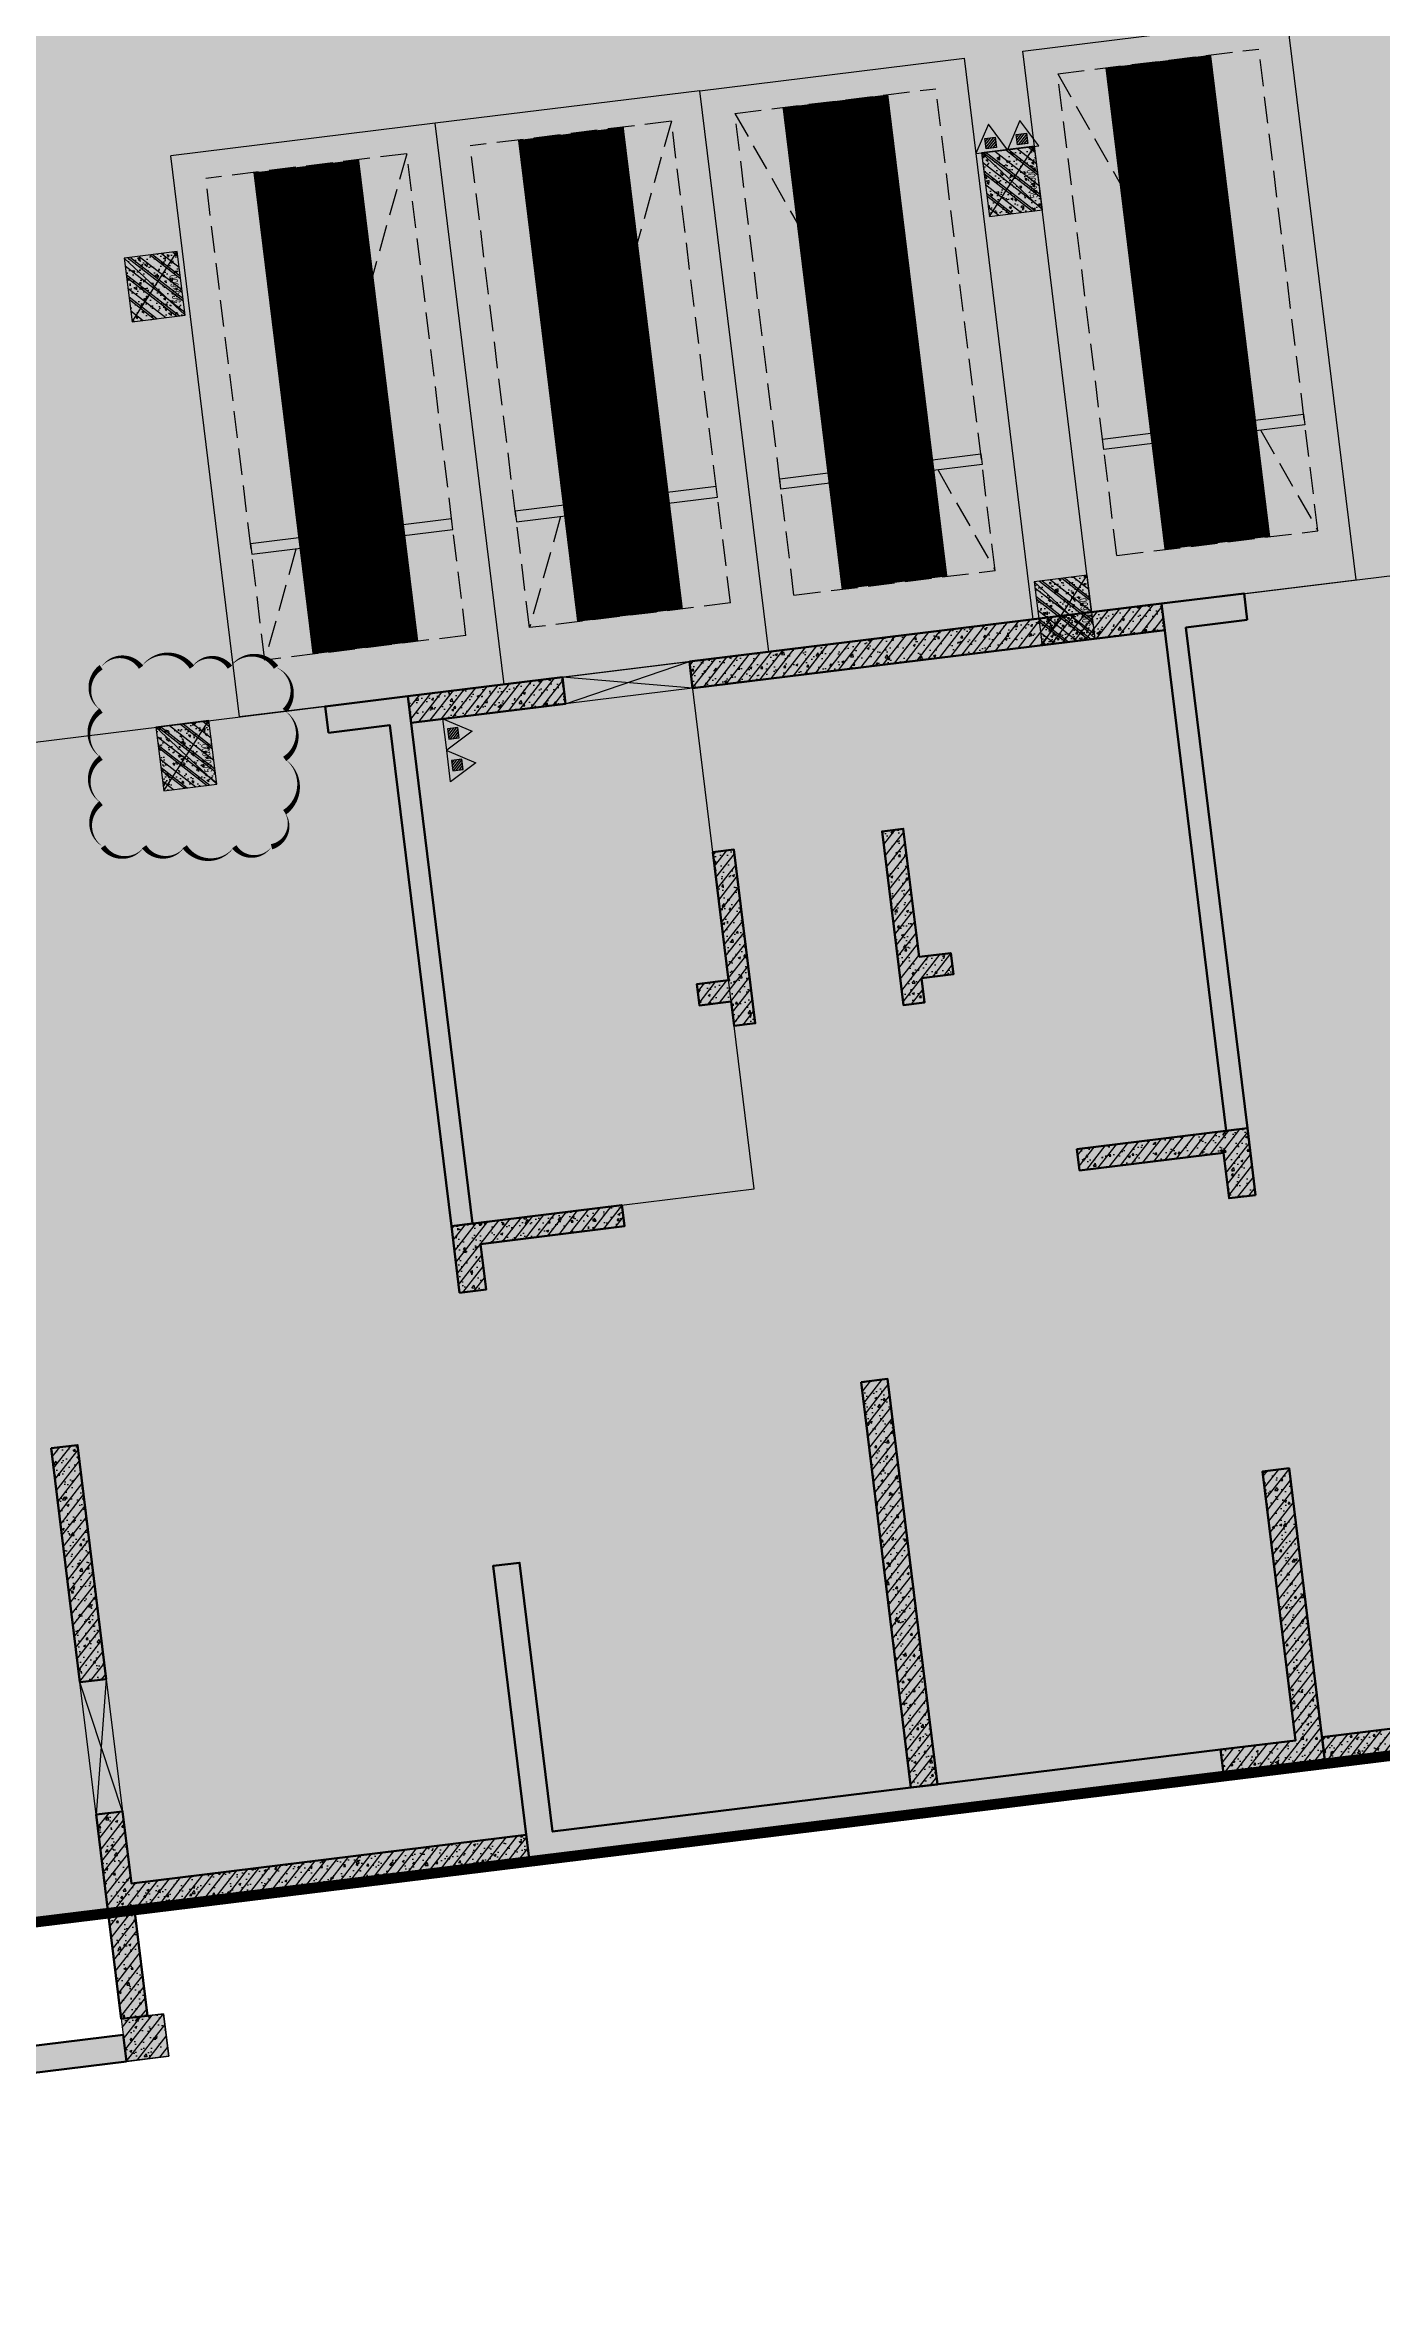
# Model space of a CAD drawing. Extents: x -1338203 to 1886333, y -530034 to 1031844.
# Drawn here: x 788844 to 801378, y -8695 to 12262 of the extents above; entities that cross this region are included whole.
import ezdxf
from ezdxf.enums import TextEntityAlignment as Align

# ---------------------------------------------------------------- set-up
doc = ezdxf.new("R2010")
doc.units = 0
doc.header["$LTSCALE"] = 1000
doc.header["$MEASUREMENT"] = 0
doc.linetypes.add('A-001-平面B2$0$__DASH', pattern=[0.35, 0.25, -0.1])
for name, color, linetype, plot in [('A-001-主楼组合参照B1$0$0A-X-AREA', 6, 'Continuous', False), ('S001南区墙柱$0$AAD-A-MODIFY_20230220', 201, 'Continuous', False), ('S001南区墙柱$0$S001-墙柱B1_1$0$0S-A-TIPS', 10, 'Continuous', False)]:
    doc.layers.add(name, color=color, linetype=linetype, plot=plot)
for name, color, linetype in [('p-a-regular', 5, 'Continuous'), ('S-09-墙柱B1_1(QB)$0$0S-CC-LINE', 52, 'Continuous'), ('S-09-墙柱B1_1(QB)$0$0S-CW-HATCH', 251, 'Continuous'), ('S-09-墙柱B1_1(QB)$0$0S-CW-HATCH-UP', 251, 'Continuous'), ('S-09-墙柱B1_1(QB)$0$0S-S-HOLE', 55, 'Continuous'), ('S001南区墙柱$0$0S-CW-HATCH', 251, 'Continuous'), ('S001南区墙柱$0$0S-CW-HATCH-UP', 251, 'Continuous'), ('S001南区墙柱$0$S001-墙柱B1_1$0$0S-CC-LINE', 52, 'Continuous'), ('S001南区墙柱$0$S001-墙柱B1_1$0$0S-CW-HATCH-UP', 251, 'Continuous'), ('负一层消火栓$0$负一层消火栓$0$0P-EQUIP-FH', 7, 'Continuous')]:
    doc.layers.add(name, color=color, linetype=linetype)
doc.layers.add('p-a-regular-narrow', color=7, linetype='Continuous', true_color=0x9600ff)
doc.layers.add('p-h-walkable', color=7, linetype='Continuous', lineweight=70, true_color=0xf0f0f0)
doc.layers.add('S-09-墙柱B1_1(QB)$0$0S-CW-LINE', color=7, linetype='Continuous', lineweight=50)
doc.styles.add('S001南区墙柱$0$S001-墙柱B1_1$0$AAD-S', font='aad-s.shx', dxfattribs={"width": 0.7, "bigfont": 'aad-hztxt.shx'})
pattern_1 = [(52.000496, (-198786.46, 270629.406), (-59.101206, 46.174099), []), (57.000496, (-198786.46, 270629.4), (215.868353, 7.54016), [22.5, -247.5]), (2.000496, (-198786.46, 270629.4), (-68.817774, 218.902166), [18, -198]), (107.451896, (-198768.47, 270630.03), (147.050755, 226.44221), [19.122057, -210.342634]), (53.184696, (-198793.77, 270688.96), (323.837396, -10.263586), [33.75, -371.25]), (103.636096, (-198766.8, 270688.1), (242.69142, 324.2312), [28.68309, -315.5139]), (358.184696, (-198793.77, 270688.96), (242.69117, 324.23139), [27, -297]), (28.000496, (-198762.17, 270677.73), (192.458258, -98.060282), [22.5, -247.5]), (333.000496, (-198762.17, 270677.73), (45.936495, 224.819667), [18, -198]), (78.451896, (-198746.13, 270669.56), (238.39485, 126.7592), [19.122057, -210.342634]), (44.500496, (-198786.46, 270629.406), (-8.550963, 99.568254), [0, -195.6, 0, -201, 0, -198.75]), (14.500496, (-198786.46, 270629.41), (63.911489, 127.060135), [0, -114.6, 0, -191.1, 0, -75.75]), (334.500496, (-198852.86, 270621.25), (159.777535, 12.8023345), [0, -75, 0, -234, 0, -310.5]), (324.500496, (-198882.64, 270617.6), (169.991395, 51.13087), [0, -97.5, 0, -155.4, 0, -220.5])]
pattern_2 = [(52.0005, (764733.11, -5979.05), (-59.1012, 46.1741), []), (57.0005, (764733.11, -5979.05), (215.86835, 7.54016), [22.5, -247.5]), (2.0005, (764733.11, -5979.05), (-68.8178, 218.9022), [18, -198]), (107.4519, (764751.1, -5978.42), (147.0508, 226.4422), [19.122, -210.3426]), (53.1847, (764725.8, -5919.5), (323.8374, -10.2636), [33.75, -371.25]), (103.6361, (764752.8, -5920.35), (242.6914, 324.2312), [28.683, -315.514]), (358.1847, (764725.8, -5919.5), (242.6912, 324.2314), [27, -297]), (28.0005, (764757.4, -5930.73), (192.45826, -98.0603), [22.5, -247.5]), (333.0005, (764757.4, -5930.73), (45.9365, 224.8197), [18, -198]), (78.4519, (764773.44, -5938.9), (238.3948, 126.7592), [19.122, -210.3426]), (44.5005, (764733.11, -5979.05), (-8.55096, 99.56825), [0, -195.6, 0, -201, 0, -198.75]), (14.5005, (764733.11, -5979.05), (63.9115, 127.06013), [0, -114.6, 0, -191.1, 0, -75.75]), (334.5005, (764666.71, -5987.205), (159.77753, 12.80233), [0, -75, 0, -234, 0, -310.5]), (324.5005, (764636.93, -5990.86), (169.9914, 51.13087), [0, -97.5, 0, -155.4, 0, -220.5])]

# ---------------------------------------------------------------- blocks, each defined once
blk = doc.blocks.new('负一层消火栓$0$负一层消火栓$0$$TwtSys$00000546')
h = blk.add_hatch()
h.set_pattern_fill('ANSI31', color=256, scale=200, style=0)
h.set_pattern_definition([(45, (-38543.802, -6670.83), (-17.67767, 17.67767), [])])
h.paths.add_polyline_path([(-65, 174), (65, 174), (65, 44), (-65, 44)])
for points in [[(0, 344), (-198, 0), (198, 0)], [(-65, 174), (65, 174), (65, 44), (-65, 44)]]:
    blk.add_lwpolyline(points, close=True)
blk = doc.blocks.new('负一层消火栓')
at = {"layer": '负一层消火栓$0$负一层消火栓$0$0P-EQUIP-FH'}
for p, xscale, yscale, zscale, rotation in [((31359, -295629, 800), 0.7499999999999999, 0.7499999999999999, 0.7499999999999999, 7.001406278654975), ((31654, -295593, 800), 0.7499999999999999, 0.7499999999999999, 0.7499999999999999, 7.001406278654975), ((26230, -301093), -0.7500000000000001, 0.7500000000000001, 0.7500000000000001, 277.001406267195), ((26266, -301389), -0.7500000000000001, 0.7500000000000001, 0.7500000000000001, 277.001406267195)]:
    blk.add_blockref('负一层消火栓$0$负一层消火栓$0$$TwtSys$00000546', p, dxfattribs=dict(at, xscale=xscale, yscale=yscale, zscale=zscale, rotation=rotation))
blk = doc.blocks.new('S001南区墙柱$0$AAD_BLOCK_20230215093950878')
at = {"layer": 'S001南区墙柱$0$0S-CW-HATCH'}
h = blk.add_hatch(color=256, dxfattribs=at)
h.dxf.hatch_style = 1
h.paths.add_polyline_path([(-300, -250), (300, -250), (300, 250), (-300, 250)])
at = {"layer": 'S001南区墙柱$0$0S-CW-HATCH-UP'}
h = blk.add_hatch(dxfattribs=at)
h.set_pattern_fill('钢筋混凝土', color=256, scale=30, pattern_type=2)
h.set_pattern_definition([(45, (-42203.53, -84001.15), (-106.06602, 106.06602), []), (50, (-42203.53, -84001.15), (215.17805, -18.82564), [22.5, -247.5]), (355, (-42203.53, -84001.15), (-41.6254, 225.65764), [18, -198]), (100.4514, (-42185.6, -84002.72), (173.5528, 206.83186), [19.12206, -210.34263]), (46.1842, (-42203.53, -83941.15), (320.1723, -49.6557), [33.75, -371.25]), (96.6356, (-42176.85, -83945.3), (280.3988, 292.2354), [28.6831, -315.5139]), (351.1842, (-42203.53, -83941.15), (280.3986, 292.2356), [27, -297]), (21, (-42173.53, -83956.15), (179.0721, -120.78567), [22.5, -247.5]), (326, (-42173.53, -83956.15), (72.9946, 217.545), [18, -198]), (71.4514, (-42158.6, -83966.21), (252.0668, 96.75915), [19.12206, -210.34263]), (37.5, (-42203.53, -84001.15), (3.647957, 99.868156), [1.5, -195.6, 1.5, -201, 1.5, -198.75]), (7.5, (-42203.53, -84001.15), (78.92086, 118.32351), [1.5, -114.6, 1.5, -191.1, 1.5, -75.75]), (327.5, (-42270.43, -84001.15), (160.14673, -6.76646), [1.5, -75, 1.5, -234, 1.5, -310.5]), (317.5, (-42300.43, -84001.15), (174.95585, 30.0315), [1.5, -97.5, 1.5, -155.4, 1.5, -220.5])])
h.paths.add_polyline_path([(-300, -250), (300, -250), (300, 250), (-300, 250)])
at = {"layer": 'S001南区墙柱$0$S001-墙柱B1_1$0$0S-CW-HATCH-UP', "transparency": 33554661}
h = blk.add_hatch(dxfattribs=at)
h.set_pattern_fill('钢筋混凝土', color=0, scale=30)
h.set_pattern_definition([(45, (48108.52, -15514.205), (-53.03301, 53.03301), []), (50, (48108.52, -15514.2), (215.17805, -18.82564), [22.5, -247.5]), (355, (48108.52, -15514.2), (-41.6254, 225.6576), [18, -198]), (100.4514, (48126.45, -15515.77), (173.5528, 206.8319), [19.1221, -210.3426]), (46.1842, (48108.52, -15454.2), (320.1723, -49.6557), [33.75, -371.25]), (96.6356, (48135.2, -15458.34), (280.3988, 292.2354), [28.683, -315.514]), (351.1842, (48108.52, -15454.2), (280.3986, 292.2356), [27, -297]), (21, (48138.52, -15469.2), (179.0721, -120.78567), [22.5, -247.5]), (326, (48138.52, -15469.2), (72.9946, 217.545), [18, -198]), (71.4514, (48153.44, -15479.27), (252.0668, 96.75915), [19.1221, -210.3426]), (37.5, (48108.52, -15514.205), (3.64796, 99.86816), [0, -195.6, 0, -201, 0, -198.75]), (7.5, (48108.52, -15514.2), (78.92086, 118.32351), [0, -114.6, 0, -191.1, 0, -75.75]), (327.5, (48041.62, -15514.205), (160.14673, -6.76646), [0, -75, 0, -234, 0, -310.5]), (317.5, (48011.62, -15514.2), (174.95585, 30.0315), [0, -97.5, 0, -155.4, 0, -220.5])])
h.paths.add_polyline_path([(-300, -250), (300, -250), (300, 250), (-300, 250)])
at = {"layer": 'S001南区墙柱$0$S001-墙柱B1_1$0$0S-A-TIPS'}
for p, q in [((-300, 250), (300, -250)), ((300, 250), (-300, -250))]:
    blk.add_line(p, q, dxfattribs=at)
at = {"layer": 'S001南区墙柱$0$S001-墙柱B1_1$0$0S-CC-LINE'}
blk.add_lwpolyline([(-300, -250), (300, -250), (300, 250), (-300, 250)], close=True, dxfattribs=at)
at = {"layer": 'S001南区墙柱$0$S001-墙柱B1_1$0$0S-A-TIPS', "style": 'S001南区墙柱$0$S001-墙柱B1_1$0$AAD-S', "width": 0.7}
blk.add_text('500x600', height=75, dxfattribs=at).set_placement((-45, -187), align=Align.MIDDLE_CENTER)

msp = doc.modelspace()

# ---------------------------------------------------------------- hatches: boundary and pattern name
at = {"layer": 'p-h-walkable', "ltscale": 0.002}
h = msp.add_hatch(color=256, dxfattribs=at)
h.dxf.hatch_style = 1
h.paths.add_polyline_path([(633826.6, 244460.7), (640276.6, 244575.6), (640576.6, 234544.8), (645576.7, 234544.6), (645576.7, 209278.9), (732355.9, 209029), (732355.1, 235229.9), (738506.7, 235229.9), (738506.6, 268838.9), (732734.3, 268838.9), (732734.3, 272898.9), (711963.1, 272898.9), (711963.1, 278984.7), (717256.7, 278984.7), (717256.7, 284049), (733571.6, 284135.6), (733996.6, 290449.1), (739216.6, 290449.1), (739766.6, 284299.1), (754626.6, 284299.1), (755296.6, 290449.1), (760516.6, 290449.1), (760816.6, 283049.1), (760816.3, 275879.2), (775122.6, 275879.2), (776006.6, 274138.9), (776006.6, 259429.1), (778716.6, 259429.1), (778716.6, 238849.1), (783416.6, 238849.1), (783416.6, 237229.1), (782066.6, 237229.1), (782066.6, 234429.1), (779546.6, 234429.1), (779546.6, 237129.1), (773916.6, 237129.1), (773916.6, 243229.1), (764306.6, 243225.6), (764306.6, 236639.1), (760766.6, 236639.1), (760766.6, 234429.1), (758246.6, 234429.1), (758246.6, 238649.1), (762116.6, 238649.1), (762116.6, 243225.6), (748656.6, 243225.6), (748756.3, 207529.1), (800106.6, 207528.9), (800206.7, 201639.7), (812908.2, 202239.1), (812576.6, 180449.3), (744206, 180449.3), (744206, 173439), (728556.7, 173439), (728556.6, 122289.1), (746356.6, 122289.1), (750916.6, 132325.6), (842896.6, 132325.6), (843211.6, 121345.6), (839116.6, 121345.6), (839116.6, 93449.1), (864906.6, 93449.1), (864906.6, 79694), (875856.6, 74929.1), (875856.6, 65749.1), (834560.6, 65749.1), (839142.9, 28436.3), (869465.5, 32160.2), (871163.4, 18334), (873704.3, 18646.1), (877328.9, 5540.2), (761876.2, -8638.5), (761133.2, 2082.3), (764950.9, 5291.5), (763253.1, 19116.3), (799242.7, 23536.1), (793807.6, 65749.1), (750756.6, 65749.1), (751556.6, 81645.6), (636016.6, 81645.6), (636016.6, 96345.6), (629416.6, 96345.6), (629416.6, 118203.2), (622306.6, 118203.2), (622286.6, 139083.2), (644406.6, 137003.2), (644406.6, 129968.2), (656656.6, 129968.2), (656406.6, 138083.2), (712156.6, 138083.2), (711856.6, 184449.1), (581811.6, 184349.1), (581826.6, 197199.1), (585876.6, 197449.1), (585976.6, 209279), (629226.6, 209578.9), (628926.8, 236145.4), (633826.6, 236145.6)])
at = {"layer": 'S-09-墙柱B1_1(QB)$0$0S-CW-HATCH'}
h = msp.add_hatch(color=256, dxfattribs=at)
h.dxf.hatch_style = 1
h.paths.add_polyline_path([(794889.5, 6479.2), (794920, 6231.1), (799346.8, 6774.7), (799316.3, 7022.8)])
h = msp.add_hatch(color=256, dxfattribs=at)
h.dxf.hatch_style = 1
h.paths.add_polyline_path([(800120.9, 6869.7), (799545.3, 6799), (800121.7, 2104.3), (799923.2, 2079.9), (799316.3, 7022.8), (800090.5, 7117.9)])
h = msp.add_hatch(color=256, dxfattribs=at)
h.dxf.hatch_style = 1
h.paths.add_polyline_path([(792249.4, 6155), (792279.8, 5906.9), (793729, 6084.8), (793698.5, 6333)])
h = msp.add_hatch(color=256, dxfattribs=at)
h.dxf.hatch_style = 1
h.paths.add_polyline_path([(791505.7, 5811.8), (792081.3, 5882.5), (792657.8, 1187.8), (792856.3, 1212.2), (792249.4, 6155), (791475.2, 6060)])
h = msp.add_hatch(color=256, dxfattribs=at)
h.dxf.hatch_style = 1
h.paths.add_polyline_path([(797043, 3711), (796895.5, 4912), (796697, 4887.6), (796896.9, 3259.9), (797095.4, 3284.3), (797067.3, 3512.5), (797365.1, 3549.1), (797340.7, 3747.6)])
h = msp.add_hatch(color=256, dxfattribs=at)
h.dxf.hatch_style = 1
h.paths.add_polyline_path([(795256.4, 3491.7), (795108.9, 4692.6), (795307.4, 4717), (795507.3, 3089.2), (795308.8, 3064.9), (795280.8, 3293.2), (794983, 3256.6), (794958.6, 3455.1)])
h = msp.add_hatch(color=256, dxfattribs=at)
h.dxf.hatch_style = 1
h.paths.add_polyline_path([(800198.5, 1479), (799950.4, 1448.5), (799898, 1875.3), (798548.1, 1709.6), (798526.2, 1888.2), (798523.8, 1908.1), (800121.7, 2104.3)])
h = msp.add_hatch(color=256, dxfattribs=at)
h.dxf.hatch_style = 1
h.paths.add_polyline_path([(792734.6, 562.5), (792982.7, 592.9), (792930.3, 1019.7), (794280.2, 1185.5), (794258.2, 1364.2), (794255.8, 1384), (792657.8, 1187.8)])
h = msp.add_hatch(color=256, dxfattribs=at)
h.dxf.hatch_style = 1
h.paths.add_polyline_path([(796499.7, -274.9), (796747.9, -244.4), (797214.6, -4045.9), (796966.5, -4076.3)])
h = msp.add_hatch(color=256, dxfattribs=at)
h.dxf.hatch_style = 1
h.paths.add_polyline_path([(788903.7, -895.3), (789151.8, -864.8), (789421.2, -3058.3), (789173.1, -3088.8)])
h = msp.add_hatch(color=256, dxfattribs=at)
h.dxf.hatch_style = 1
h.paths.add_polyline_path([(800853, -3851), (799900.2, -3968), (799869.7, -3719.8), (800574.4, -3633.3), (800264.8, -1112.2), (800513, -1081.8)])
h = msp.add_hatch(color=256, dxfattribs=at)
h.dxf.hatch_style = 1
h.paths.add_polyline_path([(793389.1, -4767.5), (799900.2, -3968), (799869.7, -3719.8), (793606.7, -4488.9), (793297.2, -1967.8), (793049, -1998.3)])
h = msp.add_hatch(color=256, dxfattribs=at)
h.dxf.hatch_style = 1
h.paths.add_polyline_path([(804803.3, -3365.9), (800853, -3851), (800822.5, -3602.8), (804524.7, -3148.2), (804441.9, -2473.3), (804690, -2442.8)])
h = msp.add_hatch(color=256, dxfattribs=at)
h.dxf.hatch_style = 1
h.paths.add_polyline_path([(789438.7, -5252.6), (793389.1, -4767.5), (793358.6, -4519.4), (789656.4, -4974), (789573.5, -4299), (789325.4, -4329.5)])
h = msp.add_hatch(color=256, dxfattribs=at)
h.dxf.hatch_style = 1
h.paths.add_polyline_path([(789560.6, -6245.1), (789808.8, -6214.6), (789686.9, -5222.1), (789438.7, -5252.6)])
h = msp.add_hatch(color=256, dxfattribs=at)
h.dxf.hatch_style = 1
h.paths.add_polyline_path([(789957.6, -6196.4), (789560.6, -6245.1), (789609.4, -6642.1), (790006.4, -6593.4)])
h = msp.add_hatch(color=256, dxfattribs=at)
h.dxf.hatch_style = 1
h.paths.add_polyline_path([(783832.8, -7351.5), (789609.4, -6642.1), (789578.9, -6394), (783802.3, -7103.3)])
at = {"layer": 'S-09-墙柱B1_1(QB)$0$0S-CW-HATCH-UP'}
h = msp.add_hatch(dxfattribs=at)
h.set_pattern_fill('钢筋混凝土', color=256, scale=30, angle=7.0005)
h.set_pattern_definition([(52.0005, (780031.87, 47478.504), (-59.1012, 46.1741), []), (57.0005, (780031.87, 47478.5), (215.86835, 7.54016), [22.5, -247.5]), (2.0005, (780031.87, 47478.5), (-68.8178, 218.9022), [18, -198]), (107.4519, (780049.86, 47479.13), (147.0508, 226.4422), [19.1221, -210.3426]), (53.1847, (780024.55, 47538.06), (323.8374, -10.2636), [33.75, -371.25]), (103.6361, (780051.54, 47537.2), (242.6914, 324.2312), [28.683, -315.514]), (358.1847, (780024.55, 47538.06), (242.6912, 324.2314), [27, -297]), (28.0005, (780056.16, 47526.83), (192.45826, -98.0603), [22.5, -247.5]), (333.0005, (780056.16, 47526.83), (45.9365, 224.8197), [18, -198]), (78.4519, (780072.2, 47518.65), (238.39485, 126.7592), [19.1221, -210.3426]), (44.5005, (780031.87, 47478.504), (-8.55096, 99.56825), [0, -195.6, 0, -201, 0, -198.75]), (14.5005, (780031.87, 47478.5), (63.9115, 127.06013), [0, -114.6, 0, -191.1, 0, -75.75]), (334.5005, (779965.465, 47470.35), (159.77753, 12.80233), [0, -75, 0, -234, 0, -310.5]), (324.5005, (779935.69, 47466.7), (169.9914, 51.13087), [0, -97.5, 0, -155.4, 0, -220.5])])
h.paths.add_polyline_path([(794889.5, 6479.2), (794920, 6231.1), (799346.8, 6774.7), (799316.3, 7022.8)])
h = msp.add_hatch(dxfattribs=at)
h.set_pattern_fill('钢筋混凝土', color=256, scale=30, angle=7.0005)
h.set_pattern_definition(pattern_1)
h.paths.add_polyline_path([(800120.9, 6869.7), (799545.3, 6799), (800121.7, 2104.3), (799923.2, 2079.9), (799316.3, 7022.8), (800090.5, 7117.9)])
h = msp.add_hatch(dxfattribs=at)
h.set_pattern_fill('钢筋混凝土', color=256, scale=30, angle=7.0005)
h.set_pattern_definition([(52.0005, (774414.06, 46788.675), (-59.1012, 46.1741), []), (57.0005, (774414.06, 46788.68), (215.86835, 7.54016), [22.5, -247.5]), (2.0005, (774414.06, 46788.68), (-68.8178, 218.9022), [18, -198]), (107.4519, (774432.05, 46789.3), (147.0508, 226.4422), [19.1221, -210.3426]), (53.1847, (774406.75, 46848.23), (323.8374, -10.2636), [33.75, -371.25]), (103.6361, (774433.73, 46847.37), (242.6914, 324.2312), [28.683, -315.514]), (358.1847, (774406.75, 46848.23), (242.6912, 324.2314), [27, -297]), (28.0005, (774438.35, 46837), (192.45826, -98.0603), [22.5, -247.5]), (333.0005, (774438.35, 46837), (45.9365, 224.8197), [18, -198]), (78.4519, (774454.4, 46828.82), (238.39485, 126.7592), [19.1221, -210.3426]), (44.5005, (774414.06, 46788.675), (-8.55096, 99.56825), [0, -195.6, 0, -201, 0, -198.75]), (14.5005, (774414.06, 46788.68), (63.9115, 127.06013), [0, -114.6, 0, -191.1, 0, -75.75]), (334.5005, (774347.66, 46780.52), (159.77753, 12.80233), [0, -75, 0, -234, 0, -310.5]), (324.5005, (774317.88, 46776.87), (169.9914, 51.13087), [0, -97.5, 0, -155.4, 0, -220.5])])
h.paths.add_polyline_path([(792249.4, 6155), (792279.8, 5906.9), (793729, 6084.8), (793698.5, 6333)])
h = msp.add_hatch(dxfattribs=at)
h.set_pattern_fill('钢筋混凝土', color=256, scale=30, angle=7.0005)
h.set_pattern_definition(pattern_1)
h.paths.add_polyline_path([(791505.7, 5811.8), (792081.3, 5882.5), (792657.8, 1187.8), (792856.3, 1212.2), (792249.4, 6155), (791475.2, 6060)])
h = msp.add_hatch(dxfattribs=at)
h.set_pattern_fill('钢筋混凝土', color=256, scale=30, angle=7.0005)
h.set_pattern_definition(pattern_1)
h.paths.add_polyline_path([(797043, 3711), (796895.5, 4912), (796697, 4887.6), (796896.9, 3259.9), (797095.4, 3284.3), (797067.3, 3512.5), (797365.1, 3549.1), (797340.7, 3747.6)])
h = msp.add_hatch(dxfattribs=at)
h.set_pattern_fill('钢筋混凝土', color=256, scale=30, angle=7.0005)
h.set_pattern_definition(pattern_1)
h.paths.add_polyline_path([(795256.4, 3491.7), (795108.9, 4692.6), (795307.4, 4717), (795507.3, 3089.2), (795308.8, 3064.9), (795280.8, 3293.2), (794983, 3256.6), (794958.6, 3455.1)])
h = msp.add_hatch(dxfattribs=at)
h.set_pattern_fill('钢筋混凝土', color=256, scale=30, angle=7.0005)
h.set_pattern_definition(pattern_1)
h.paths.add_polyline_path([(800198.5, 1479), (799950.4, 1448.5), (799898, 1875.3), (798548.1, 1709.6), (798526.2, 1888.2), (798523.8, 1908.1), (800121.7, 2104.3)])
h = msp.add_hatch(dxfattribs=at)
h.set_pattern_fill('钢筋混凝土', color=256, scale=30, angle=7.0005)
h.set_pattern_definition(pattern_1)
h.paths.add_polyline_path([(792734.6, 562.5), (792982.7, 592.9), (792930.3, 1019.7), (794280.2, 1185.5), (794258.2, 1364.2), (794255.8, 1384), (792657.8, 1187.8)])
h = msp.add_hatch(dxfattribs=at)
h.set_pattern_fill('钢筋混凝土', color=256, scale=30, angle=7.0005)
h.set_pattern_definition(pattern_1)
h.paths.add_polyline_path([(796499.7, -274.9), (796747.9, -244.4), (797214.6, -4045.9), (796966.5, -4076.3)])
h = msp.add_hatch(dxfattribs=at)
h.set_pattern_fill('钢筋混凝土', color=256, scale=30, angle=7.0005)
h.set_pattern_definition(pattern_2)
h.paths.add_polyline_path([(788903.7, -895.3), (789151.8, -864.8), (789421.2, -3058.3), (789173.1, -3088.8)])
h = msp.add_hatch(dxfattribs=at)
h.set_pattern_fill('钢筋混凝土', color=256, scale=30, angle=7.0005)
h.set_pattern_definition(pattern_1)
h.paths.add_polyline_path([(800853, -3851), (799900.2, -3968), (799869.7, -3719.8), (800574.4, -3633.3), (800264.8, -1112.2), (800513, -1081.8)])
h = msp.add_hatch(dxfattribs=at)
h.set_pattern_fill('钢筋混凝土', color=256, scale=30, angle=7.0005)
h.set_pattern_definition(pattern_1)
h.paths.add_polyline_path([(793389.1, -4767.5), (799900.2, -3968), (799869.7, -3719.8), (793606.7, -4488.9), (793297.2, -1967.8), (793049, -1998.3)])
h = msp.add_hatch(dxfattribs=at)
h.set_pattern_fill('钢筋混凝土', color=256, scale=30, angle=7.0005)
h.set_pattern_definition(pattern_2)
h.paths.add_polyline_path([(804803.3, -3365.9), (800853, -3851), (800822.5, -3602.8), (804524.7, -3148.2), (804441.9, -2473.3), (804690, -2442.8)])
h = msp.add_hatch(dxfattribs=at)
h.set_pattern_fill('钢筋混凝土', color=256, scale=30, angle=7.0005)
h.set_pattern_definition(pattern_2)
h.paths.add_polyline_path([(789438.7, -5252.6), (793389.1, -4767.5), (793358.6, -4519.4), (789656.4, -4974), (789573.5, -4299), (789325.4, -4329.5)])
h = msp.add_hatch(dxfattribs=at)
h.set_pattern_fill('钢筋混凝土', color=256, scale=30, angle=7.0005)
h.set_pattern_definition(pattern_1)
h.paths.add_polyline_path([(789560.6, -6245.1), (789808.8, -6214.6), (789686.9, -5222.1), (789438.7, -5252.6)])
h = msp.add_hatch(dxfattribs=at)
h.set_pattern_fill('钢筋混凝土', color=256, scale=30, angle=7.0005)
h.set_pattern_definition(pattern_1)
h.paths.add_polyline_path([(789957.6, -6196.4), (789560.6, -6245.1), (789609.4, -6642.1), (790006.4, -6593.4)])
h = msp.add_hatch(dxfattribs=at)
h.set_pattern_fill('钢筋混凝土', color=256, scale=30, angle=7.0005)
h.set_pattern_definition(pattern_1)
h.paths.add_polyline_path([(783832.8, -7351.5), (789609.4, -6642.1), (789578.9, -6394), (783802.3, -7103.3)])

# ---------------------------------------------------------------- linework, layer by layer
for p, q in [((798014.9, 12201.8), (800496.3, 12506.5)), ((801142.1, 7245.9), (800496.3, 12506.5)), ((798660.7, 6941.3), (798014.9, 12201.8)), ((794987.5, 11830.1), (797468.9, 12134.7)), ((798114.7, 6874.2), (797468.9, 12134.7)), ((794988, 11830.2), (792506.6, 11525.4)), ((795633.3, 6569.6), (794987.5, 11830.1)), ((795634.2, 6569.8), (794988, 11830.2)), ((792506.6, 11525.5), (790025.3, 11220.6)), ((793152.9, 6265), (792506.6, 11525.5)), ((793152.9, 6264.9), (792506.6, 11525.4)), ((790671.5, 5960.2), (790025.3, 11220.6)), ((798660.7, 6941.3), (801142.1, 7245.9)), ((795633.3, 6569.6), (798114.7, 6874.2)), ((795634.2, 6569.8), (793152.9, 6264.9)), ((793152.9, 6265), (790671.5, 5960.2))]:
    msp.add_line(p, q)
at = {"linetype": 'A-001-平面B2$0$__DASH'}
for p, q in [((798343.2, 11990.3), (800229, 12221.8)), ((800783.4, 7705.7), (800229, 12221.8)), ((798897.6, 7474.2), (798343.2, 11990.3)), ((795315.7, 11618.5), (797201.6, 11850.1)), ((797756, 7334), (797201.6, 11850.1)), ((794720.7, 11545.5), (792834.9, 11313.8)), ((795275.5, 7029.5), (794720.7, 11545.5)), ((795870.1, 7102.4), (795315.7, 11618.5)), ((792239.3, 11240.8), (790353.5, 11009.1)), ((792794.2, 6724.7), (792239.3, 11240.8)), ((793389.7, 6797.8), (792834.9, 11313.8)), ((790908.3, 6493), (790353.5, 11009.1)), ((798897.6, 7474.2), (800783.4, 7705.7)), ((795870.1, 7102.4), (797756, 7334)), ((795275.5, 7029.5), (793389.7, 6797.8)), ((792794.2, 6724.7), (790908.3, 6493))]:
    msp.add_line(p, q, dxfattribs=at)
for points in [[(798343.2, 11990.3), (800783.4, 7705.7)], [(794720.7, 11545.5), (793389.7, 6797.8)], [(795315.7, 11618.5), (797756, 7334)], [(792239.3, 11240.8), (790908.3, 6493)]]:
    msp.add_lwpolyline(points, dxfattribs=at)
for points in [[(800661.6, 8698.2), (798775.7, 8466.7), (798763.5, 8566), (800649.4, 8797.5)], [(797634.1, 8326.5), (795748.3, 8095), (795736.1, 8194.2), (797621.9, 8425.8)], [(793267.8, 7790.3), (795153.6, 8022), (795141.4, 8121.2), (793255.6, 7889.6)], [(790786.4, 7485.6), (792672.2, 7717.3), (792660, 7816.5), (790774.2, 7584.8)]]:
    msp.add_lwpolyline(points, close=True)
at = {"layer": 'A-001-主楼组合参照B1$0$0A-X-AREA', "elevation": 83050, "flags": 128}
for points in [[(787157.9, 5528.8), (792249.6, 6154.1), (792856.6, 1211.3), (795496.8, 1535.5), (794889.8, 6478.4), (804408.3, 7647.3), (804107.2, 10098.9), (807203.9, 10479.2), (807505, 8027.6), (811405.7, 8506.7), (811405.7, 8506.7), (813390.8, 8750.5)], [(814481, -2178.1), (810828.5, -2626.7), (810950.4, -3619.3), (811099.2, -3601), (811148, -3998), (804577.4, -4804.9), (804528.6, -4407.9), (804677.5, -4389.6), (804555.6, -3397.1), (789687.3, -5223), (789809.2, -6215.6), (789958.1, -6197.3), (790006.8, -6594.3), (783436.2, -7401.3)]]:
    msp.add_lwpolyline(points, dxfattribs=at)
at = {"layer": 'p-a-regular', "ltscale": 0.002, "const_width": 1000}
for points in [[(799840.5, 7589.9), (799286.1, 12106)], [(796813, 7218.2), (796258.6, 11734.3)], [(791851.2, 6608.9), (791296.4, 11124.9)]]:
    msp.add_lwpolyline(points, dxfattribs=at)
at = {"layer": 'p-a-regular-narrow', "ltscale": 0.002, "const_width": 1000}
msp.add_lwpolyline([(794332.6, 6913.6), (793777.8, 11429.7)], dxfattribs=at)
at = {"layer": 'p-h-walkable', "ltscale": 0.002, "const_width": 100}
msp.add_lwpolyline([(877328.9, 5540.2), (761876.2, -8638.5), (761133.2, 2082.3), (764950.9, 5291.5), (763253.1, 19116.3), (799242.7, 23536.1), (793807.6, 65749.1), (750756.6, 65749.1), (751556.6, 81645.6), (636016.6, 81645.6), (636016.6, 96345.6), (629416.6, 96345.6), (629416.6, 118203.2), (622306.6, 118203.2), (622286.6, 139083.2), (644406.6, 137003.2), (644406.6, 129968.2), (656656.6, 129968.2), (656406.6, 138083.2), (712156.6, 138083.2), (711856.6, 184449.1)], dxfattribs=at)
at = {"layer": 'S-09-墙柱B1_1(QB)$0$0S-CC-LINE', "elevation": 0}
msp.add_lwpolyline([(789957.6, -6196.4), (789560.6, -6245.1), (789609.4, -6642.1), (790006.4, -6593.4)], close=True, dxfattribs=at)
at = {"layer": 'S-09-墙柱B1_1(QB)$0$0S-CW-LINE', "elevation": 0}
for points in [[(794889.5, 6479.2), (799316.3, 7022.8), (799346.8, 6774.7), (794920, 6231.1)], [(800120.9, 6869.7), (799545.3, 6799), (800121.7, 2104.3), (799923.2, 2079.9), (799316.3, 7022.8), (800090.5, 7117.9)], [(792249.4, 6155), (793698.5, 6333), (793729, 6084.8), (792279.8, 5906.9)], [(791505.7, 5811.8), (792081.3, 5882.5), (792657.8, 1187.8), (792856.3, 1212.2), (792249.4, 6155), (791475.2, 6060)], [(797043, 3711), (796895.5, 4912), (796697, 4887.6), (796896.9, 3259.9), (797095.4, 3284.3), (797067.3, 3512.5), (797365.1, 3549.1), (797340.7, 3747.6)], [(795256.4, 3491.7), (795108.9, 4692.6), (795307.4, 4717), (795507.3, 3089.2), (795308.8, 3064.9), (795280.8, 3293.2), (794983, 3256.6), (794958.6, 3455.1)], [(800198.5, 1479), (799950.4, 1448.5), (799898, 1875.3), (798548.1, 1709.6), (798526.2, 1888.2), (798526.2, 1888.2), (798523.8, 1908.1), (800121.7, 2104.3)], [(792734.6, 562.5), (792982.7, 592.9), (792930.3, 1019.7), (794280.2, 1185.5), (794258.2, 1364.2), (794258.2, 1364.2), (794255.8, 1384), (792657.8, 1187.8)], [(796499.7, -274.9), (796747.9, -244.4), (797214.6, -4045.9), (796966.5, -4076.3)], [(788903.7, -895.3), (789151.8, -864.8), (789421.2, -3058.3), (789173.1, -3088.8)], [(800853, -3851), (799900.2, -3968), (799869.7, -3719.8), (800574.4, -3633.3), (800264.8, -1112.2), (800513, -1081.8)], [(793389.1, -4767.5), (799900.2, -3968), (799869.7, -3719.8), (793606.7, -4488.9), (793297.2, -1967.8), (793049, -1998.3)], [(804803.3, -3365.9), (800853, -3851), (800822.5, -3602.8), (804524.7, -3148.2), (804441.9, -2473.3), (804690, -2442.8)], [(789438.7, -5252.6), (793389.1, -4767.5), (793358.6, -4519.4), (789656.4, -4974), (789573.5, -4299), (789325.4, -4329.5)], [(789560.6, -6245.1), (789808.8, -6214.6), (789686.9, -5222.1), (789438.7, -5252.6)], [(783832.8, -7351.5), (789609.4, -6642.1), (789578.9, -6394), (783802.3, -7103.3)]]:
    msp.add_lwpolyline(points, close=True, dxfattribs=at)
at = {"layer": 'S-09-墙柱B1_1(QB)$0$0S-S-HOLE', "elevation": 0}
for points in [[(794889.5, 6479.2), (794920, 6231.1), (793729, 6084.8), (793698.5, 6333)], [(789173.1, -3088.8), (789421.2, -3058.3), (789573.5, -4299), (789325.4, -4329.5)]]:
    msp.add_lwpolyline(points, close=True, dxfattribs=at)
for points in [[(794920, 6231.1), (793698.5, 6333)], [(793729, 6084.8), (794889.5, 6479.2)], [(789573.5, -4299), (789173.1, -3088.8)], [(789421.2, -3058.3), (789325.4, -4329.5)]]:
    msp.add_lwpolyline(points, dxfattribs=at)
at = {"layer": 'S001南区墙柱$0$AAD-A-MODIFY_20230220', "color": 230, "flags": 128}
msp.add_lwpolyline([(789372.7, 6426.7, 0, 50.5, -0.5205671), (789747.1, 6426.7, 0, 50.5, -0.5205671), (790224.6, 6426.7, 0, 50.5, -0.5205671), (790581, 6426.7, 0, 50.5, -0.5205671), (791013.1, 6426.7, 0, 50.5, -0.5205671), (791094.1, 6019.7, 0, 50.5, -0.5205671), (791094.1, 5567.1, 0, 50.5, -0.5205671), (791094.1, 5066.9, 0, 50.5, -0.5205671), (790970.9, 4743.8, 0, 50.5, -0.5205671), (790621.5, 4743.8, 0, 50.5, -0.5205671), (790156.4, 4743.8, 0, 50.5, -0.5205671), (789776.2, 4743.8, 0, 50.5, -0.5205671), (789390, 4743.8, 0, 50.5, -0.5205671), (789372.7, 5152.9, 0, 50.5, -0.5205671), (789372.7, 5579.2, 0, 50.5, -0.5205671), (789372.7, 6021, 0, 50.5, -0.5205671)], format="xyseb", close=True, dxfattribs=at)

# ---------------------------------------------------------------- block references
at = {"ltscale": 0.002}
msp.add_blockref('负一层消火栓', (766365.4, 306889.1), dxfattribs=at)
at = {"rotation": 97.16641727359904}
for p in [(797914, 10981.3), (789874.5, 9993.4), (798407.7, 6961.4), (790172.6, 5596.9)]:
    msp.add_blockref('S001南区墙柱$0$AAD_BLOCK_20230215093950878', p, dxfattribs=at)

doc.saveas('drawing.dxf')
